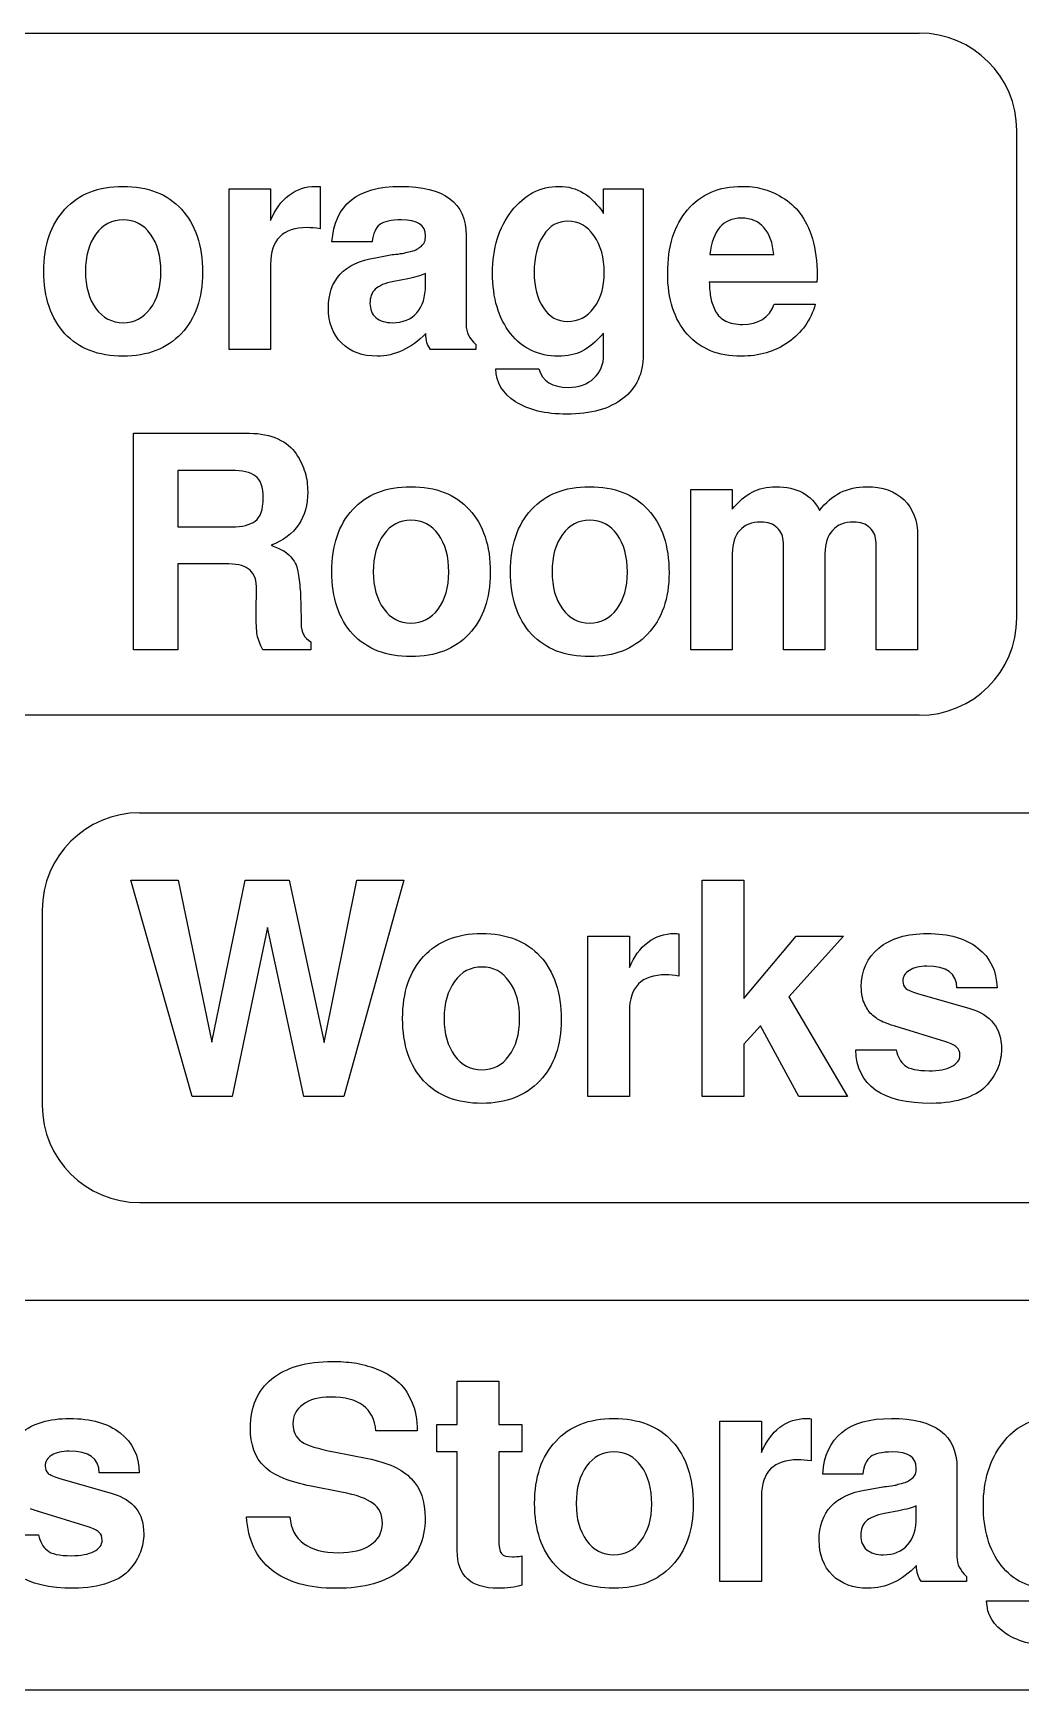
# Model space of a CAD drawing. Header units: millimetres. Extents: x 0 to 380, y 0 to 170.
# Drawn here: x 129.1 to 230.4, y 0 to 170 of the extents above; entities that cross this region are included whole.
import ezdxf

# ---------------------------------------------------------------- set-up
doc = ezdxf.new("R2010")
doc.units = ezdxf.units.MM
doc.layers.add('Layer_1', color=7, linetype='CONTINUOUS')

msp = doc.modelspace()

# ---------------------------------------------------------------- linework, layer by layer
at = {"layer": 'Layer_1'}
for p, q in [((10, 170), (220, 170)), ((230, 110), (230, 160)), ((220, 100), (10, 100)), ((140, 90), (280, 90)), ((130, 80), (130, 60)), ((140, 50), (280, 50)), ((10, 40), (260, 40)), ((10, 0), (260, 0))]:
    msp.add_line(p, q, dxfattribs=at)
at = {"layer": 'Layer_1', "color": 7}
for points in [[(149.18, 154.01), (153.44, 154.01), (153.44, 150.77)], [(153.44, 146.29), (153.44, 137.55), (149.18, 137.55), (149.18, 154.01)], [(158.53, 154.25), (158.53, 149.92)], [(187.61, 154.01), (191.67, 154.01), (191.67, 137)], [(187.61, 151.48), (187.61, 154.01)], [(163.84, 148.58), (159.73, 148.58)], [(173.5, 149.22), (173.5, 140.08)], [(164.21, 146.96), (165.91, 147.27)], [(198.51, 147.27), (205.06, 147.27)], [(167.53, 144.8), (166.07, 144.53)], [(169.33, 144.16), (169.33, 145.32)], [(209.48, 144.44), (198.45, 144.44)], [(205.12, 142.18), (209.33, 142.18)], [(174.48, 138.06), (174.48, 137.55), (169.85, 137.55)], [(187.61, 137), (187.61, 139.22)], [(176.55, 135.57), (180.97, 135.57)], [(149.16, 115.53), (143.92, 115.53), (143.92, 106.72), (139.35, 106.72), (139.35, 128.94), (151.27, 128.94)], [(149.44, 125.13), (143.92, 125.13), (143.92, 119.34), (149.44, 119.34)], [(196.54, 123.18), (200.78, 123.18), (200.78, 121.14)], [(200.81, 116.6), (200.81, 106.72), (196.54, 106.72), (196.54, 123.18)], [(210.32, 116.6), (210.32, 106.72), (206.05, 106.72), (206.05, 117.7)], [(219.83, 118.37), (219.83, 106.72), (215.56, 106.72), (215.56, 117.7)], [(157.55, 107.55), (157.55, 106.72), (152.64, 106.72)], [(160.95, 60.88), (156.84, 60.88), (153.12, 78.22), (149.49, 60.88), (145.38, 60.88), (139.1, 83.1), (143.95, 83.1), (147.39, 66.46), (150.84, 83.1), (155.35, 83.1), (158.94, 66.43), (162.27, 83.1), (167.11, 83.1), (160.95, 60.88)], [(201.98, 70.94), (207.37, 77.34), (212.22, 77.34), (206.61, 71.12), (212.62, 60.88), (207.62, 60.88), (203.69, 68.13), (201.98, 66.27), (201.98, 60.88), (197.71, 60.88), (197.71, 83.1), (201.98, 83.1), (201.98, 70.94)], [(185.99, 77.34), (190.25, 77.34), (190.25, 74.11)], [(190.25, 69.63), (190.25, 60.88), (185.99, 60.88), (185.99, 77.34)], [(195.34, 77.58), (195.34, 73.25)], [(219.81, 71.45), (225.2, 69.9)], [(227.98, 72.03), (223.86, 72.03)], [(222.73, 66.49), (217.64, 68.07)], [(213.47, 65.66), (217.64, 65.66)], [(172.58, 14.29), (172.58, 24.41), (170.48, 24.41), (170.48, 27.24), (172.58, 27.24), (172.58, 31.66), (176.85, 31.66), (176.85, 27.24), (179.23, 27.24)], [(179.23, 27.24), (179.23, 24.41), (176.85, 24.41), (176.85, 15.45)], [(199.54, 27.58), (203.8, 27.58), (203.8, 24.35)], [(203.8, 19.87), (203.8, 11.12), (199.54, 11.12), (199.54, 27.58)], [(208.89, 27.82), (208.89, 23.49)], [(168.49, 26.57), (164.23, 26.57)], [(159.93, 24.41), (163.4, 23.74)], [(139.96, 22.27), (135.85, 22.27)], [(214.2, 22.15), (210.09, 22.15)], [(223.86, 22.79), (223.86, 13.65)], [(131.8, 21.69), (137.19, 20.14)], [(160.72, 20.29), (157.61, 20.9)], [(214.57, 20.54), (216.27, 20.84)], [(219.69, 17.73), (219.69, 18.89)], [(134.72, 16.73), (129.63, 18.31)], [(150.97, 17.76), (155.42, 17.76)], [(217.89, 18.37), (216.43, 18.1)], [(125.46, 15.9), (129.63, 15.9)], [(179.23, 13.74), (179.23, 10.75)], [(224.84, 11.64), (224.84, 11.12), (220.21, 11.12)], [(226.91, 9.14), (231.33, 9.14)]]:
    msp.add_lwpolyline(points, dxfattribs=at)
at = {"layer": 'Layer_1'}
for centre, start, end in [((220, 160), 0, 90), ((220, 110), 270, 0), ((140, 80), 90, 180), ((140, 60), 180, 270)]:
    msp.add_arc(centre, 10, start, end, dxfattribs=at)
at = {"layer": 'Layer_1', "color": 7}
for points in [[(132.33, 151.93), (133.77, 153.5), (135.75, 154.28), (138.27, 154.28)], [(138.27, 154.28), (140.85, 154.28), (142.85, 153.5), (144.28, 151.93)], [(153.44, 150.77), (153.89, 151.89), (154.52, 152.76), (155.33, 153.37)], [(155.33, 153.37), (156.15, 153.98), (157.04, 154.28), (158.01, 154.28)], [(158.01, 154.28), (158.2, 154.28), (158.37, 154.27), (158.53, 154.25)], [(159.73, 148.58), (159.99, 152.38), (162.34, 154.28), (166.77, 154.28)], [(166.77, 154.28), (171.26, 154.28), (173.5, 152.59), (173.5, 149.22)], [(178.16, 151.72), (179.46, 153.43), (181.09, 154.28), (183.04, 154.28)], [(183.04, 154.28), (184.87, 154.28), (186.39, 153.35), (187.61, 151.48)], [(196.22, 151.87), (197.59, 153.48), (199.44, 154.28), (201.8, 154.28)], [(201.8, 154.28), (202.51, 154.28), (203.2, 154.2), (203.87, 154.04)], [(203.87, 154.04), (204.54, 153.87), (205.23, 153.58), (205.92, 153.15)], [(205.92, 153.15), (206.63, 152.73), (207.24, 152.18), (207.75, 151.51)], [(130.17, 145.56), (130.17, 148.27), (130.89, 150.39), (132.33, 151.93)], [(144.28, 151.93), (145.72, 150.39), (146.44, 148.22), (146.44, 145.44)], [(176.21, 145.38), (176.21, 147.92), (176.86, 150.03), (178.16, 151.72)], [(194.18, 145.35), (194.18, 148.11), (194.86, 150.29), (196.22, 151.87)], [(207.75, 151.51), (208.27, 150.86), (208.7, 149.98), (209.03, 148.89)], [(138.3, 150.84), (137.15, 150.84), (136.21, 150.35), (135.5, 149.37)], [(141.11, 149.37), (140.42, 150.35), (139.48, 150.84), (138.3, 150.84)], [(157.19, 150.04), (154.69, 150.04), (153.44, 148.79), (153.44, 146.29)], [(158.53, 149.92), (158.02, 150), (157.58, 150.04), (157.19, 150.04)], [(164.63, 150.35), (164.21, 150.02), (163.94, 149.43), (163.84, 148.58)], [(166.86, 150.84), (165.8, 150.84), (165.06, 150.67), (164.63, 150.35)], [(169.33, 149.19), (169.33, 150.29), (168.5, 150.84), (166.86, 150.84)], [(183.95, 150.71), (182.92, 150.71), (182.07, 150.23), (181.42, 149.25)], [(186.61, 149.22), (185.91, 150.22), (185.03, 150.71), (183.95, 150.71)], [(201.74, 151.02), (199.87, 151.02), (198.79, 149.77), (198.51, 147.27)], [(204.06, 150.04), (203.51, 150.69), (202.74, 151.02), (201.74, 151.02)], [(205.06, 147.27), (204.96, 148.47), (204.63, 149.39), (204.06, 150.04)], [(135.5, 149.37), (134.79, 148.4), (134.43, 147.13), (134.43, 145.56)], [(142.17, 145.5), (142.17, 147.13), (141.82, 148.42), (141.11, 149.37)], [(168.44, 147.82), (168.57, 147.9), (168.71, 148), (168.87, 148.12)], [(168.87, 148.12), (169.05, 148.27), (169.17, 148.42), (169.24, 148.58)], [(169.24, 148.58), (169.3, 148.76), (169.33, 148.97), (169.33, 149.19)], [(181.42, 149.25), (180.79, 148.28), (180.48, 147.01), (180.48, 145.44)], [(187.67, 145.44), (187.67, 146.96), (187.32, 148.22), (186.61, 149.22)], [(209.03, 148.89), (209.35, 147.81), (209.51, 146.57), (209.51, 145.17)], [(159.36, 141.78), (159.36, 144.69), (160.98, 146.42), (164.21, 146.96)], [(165.91, 147.27), (165.95, 147.27), (166.16, 147.29), (166.52, 147.33)], [(166.52, 147.33), (166.89, 147.39), (167.12, 147.43), (167.22, 147.45)], [(167.22, 147.45), (167.33, 147.49), (167.52, 147.54), (167.8, 147.6)], [(167.8, 147.6), (168.11, 147.67), (168.32, 147.74), (168.44, 147.82)], [(132.33, 139.16), (130.89, 140.73), (130.17, 142.86), (130.17, 145.56)], [(134.43, 145.56), (134.43, 144), (134.79, 142.73), (135.5, 141.75)], [(141.08, 141.72), (141.81, 142.7), (142.17, 143.96), (142.17, 145.5)], [(146.44, 145.44), (146.44, 142.8), (145.71, 140.71), (144.25, 139.16)], [(166.07, 144.53), (165.17, 144.34), (164.54, 144.08), (164.18, 143.73)], [(169.33, 145.32), (168.94, 145.14), (168.34, 144.96), (167.53, 144.8)], [(178.04, 139.19), (176.82, 140.76), (176.21, 142.82), (176.21, 145.38)], [(180.48, 145.44), (180.48, 143.96), (180.79, 142.75), (181.42, 141.81)], [(186.61, 141.81), (187.32, 142.75), (187.67, 143.96), (187.67, 145.44)], [(196.19, 139.1), (194.85, 140.63), (194.18, 142.71), (194.18, 145.35)], [(209.51, 145.17), (209.51, 144.92), (209.5, 144.68), (209.48, 144.44)], [(164.18, 143.73), (163.81, 143.39), (163.63, 142.9), (163.63, 142.27)], [(168.44, 141.3), (169.03, 141.97), (169.33, 142.92), (169.33, 144.16)], [(198.45, 144.44), (198.47, 143.81), (198.52, 143.26), (198.6, 142.79)], [(135.5, 141.75), (136.21, 140.78), (137.15, 140.29), (138.3, 140.29)], [(138.3, 140.29), (139.44, 140.29), (140.37, 140.77), (141.08, 141.72)], [(160.73, 138.19), (159.82, 139.1), (159.36, 140.3), (159.36, 141.78)], [(163.63, 142.27), (163.63, 141.66), (163.83, 141.17), (164.24, 140.81)], [(165.94, 140.29), (167.02, 140.29), (167.85, 140.63), (168.44, 141.3)], [(181.42, 141.81), (182.05, 140.88), (182.88, 140.41), (183.89, 140.41)], [(183.89, 140.41), (185.01, 140.41), (185.91, 140.88), (186.61, 141.81)], [(198.6, 142.79), (198.7, 142.34), (198.87, 141.9), (199.09, 141.45)], [(199.09, 141.45), (199.33, 141.02), (199.68, 140.69), (200.13, 140.44)], [(201.86, 140.11), (203.49, 140.11), (204.58, 140.8), (205.12, 142.18)], [(209.33, 142.18), (208.86, 140.55), (207.94, 139.25), (206.56, 138.28)], [(164.24, 140.81), (164.66, 140.46), (165.23, 140.29), (165.94, 140.29)], [(173.5, 140.08), (173.5, 139.32), (173.83, 138.65), (174.48, 138.06)], [(200.13, 140.44), (200.59, 140.22), (201.17, 140.11), (201.86, 140.11)], [(138.3, 136.85), (135.76, 136.85), (133.77, 137.62), (132.33, 139.16)], [(144.25, 139.16), (142.78, 137.62), (140.8, 136.85), (138.3, 136.85)], [(164.36, 136.85), (162.86, 136.85), (161.65, 137.29), (160.73, 138.19)], [(169.36, 139.19), (167.85, 137.63), (166.19, 136.85), (164.36, 136.85)], [(169.85, 137.55), (169.52, 137.95), (169.36, 138.5), (169.36, 139.19)], [(182.95, 136.85), (180.92, 136.85), (179.28, 137.63), (178.04, 139.19)], [(187.61, 139.22), (186.82, 138.33), (186.08, 137.71), (185.39, 137.36)], [(201.71, 136.85), (199.37, 136.85), (197.53, 137.6), (196.19, 139.1)], [(206.56, 138.28), (205.17, 137.32), (203.56, 136.85), (201.71, 136.85)], [(185.39, 137.36), (184.72, 137.02), (183.9, 136.85), (182.95, 136.85)], [(186.61, 134.59), (187.28, 135.2), (187.61, 136), (187.61, 137)], [(191.67, 137), (191.67, 135.07), (190.97, 133.57), (189.59, 132.52)], [(178.56, 132.18), (177.24, 133.02), (176.57, 134.14), (176.55, 135.57)], [(180.97, 135.57), (181.31, 134.29), (182.32, 133.65), (183.98, 133.65)], [(183.98, 133.65), (185.06, 133.65), (185.93, 133.96), (186.61, 134.59)], [(183.83, 130.9), (181.64, 130.9), (179.88, 131.33), (178.56, 132.18)], [(189.59, 132.52), (188.23, 131.44), (186.31, 130.9), (183.83, 130.9)], [(151.27, 128.94), (152.4, 128.94), (153.38, 128.75), (154.19, 128.36)], [(154.19, 128.36), (155.03, 127.98), (155.65, 127.47), (156.05, 126.84)], [(156.05, 126.84), (156.48, 126.21), (156.78, 125.57), (156.97, 124.92)], [(151.88, 124.55), (151.35, 124.94), (150.54, 125.13), (149.44, 125.13)], [(152.67, 122.3), (152.67, 123.44), (152.4, 124.19), (151.88, 124.55)], [(156.97, 124.92), (157.15, 124.29), (157.24, 123.63), (157.24, 122.94)], [(157.24, 122.94), (157.24, 120.26), (155.99, 118.43), (153.49, 117.45)], [(161.87, 121.11), (163.31, 122.67), (165.29, 123.46), (167.81, 123.46)], [(167.81, 123.46), (170.4, 123.46), (172.4, 122.67), (173.82, 121.11)], [(180.21, 121.11), (181.65, 122.67), (183.63, 123.46), (186.15, 123.46)], [(186.15, 123.46), (188.73, 123.46), (190.73, 122.67), (192.15, 121.11)], [(200.78, 121.14), (201.49, 121.97), (202.18, 122.56), (202.85, 122.91)], [(202.85, 122.91), (203.54, 123.27), (204.36, 123.46), (205.29, 123.46)], [(205.29, 123.46), (207.45, 123.46), (208.94, 122.64), (209.77, 121.02)], [(209.77, 121.02), (210.99, 122.64), (212.6, 123.46), (214.59, 123.46)], [(214.59, 123.46), (216.23, 123.46), (217.51, 123.01), (218.43, 122.12)], [(151.85, 119.92), (152.39, 120.31), (152.67, 121.1), (152.67, 122.3)], [(159.71, 114.74), (159.71, 117.44), (160.43, 119.57), (161.87, 121.11)], [(173.82, 121.11), (175.26, 119.57), (175.98, 117.4), (175.98, 114.62)], [(178.04, 114.74), (178.04, 117.44), (178.76, 119.57), (180.21, 121.11)], [(192.15, 121.11), (193.6, 119.57), (194.32, 117.4), (194.32, 114.62)], [(218.43, 122.12), (219.36, 121.22), (219.83, 119.97), (219.83, 118.37)], [(149.44, 119.34), (150.52, 119.34), (151.32, 119.54), (151.85, 119.92)], [(167.84, 120.01), (166.69, 120.01), (165.75, 119.53), (165.04, 118.55)], [(170.65, 118.55), (169.96, 119.53), (169.02, 120.01), (167.84, 120.01)], [(186.18, 120.01), (185.02, 120.01), (184.09, 119.53), (183.38, 118.55)], [(188.98, 118.55), (188.29, 119.53), (187.36, 120.01), (186.18, 120.01)], [(203.74, 119.83), (202.82, 119.83), (202.1, 119.55), (201.57, 118.98)], [(205.41, 119.25), (205.01, 119.64), (204.45, 119.83), (203.74, 119.83)], [(206.05, 117.7), (206.05, 118.35), (205.84, 118.86), (205.41, 119.25)], [(213.25, 119.83), (212.33, 119.83), (211.61, 119.55), (211.08, 118.98)], [(214.92, 119.25), (214.52, 119.64), (213.96, 119.83), (213.25, 119.83)], [(215.56, 117.7), (215.56, 118.35), (215.35, 118.86), (214.92, 119.25)], [(153.49, 117.45), (154.04, 117.23), (154.45, 117.05), (154.71, 116.9)], [(165.04, 118.55), (164.33, 117.57), (163.97, 116.3), (163.97, 114.74)], [(171.72, 114.68), (171.72, 116.3), (171.36, 117.59), (170.65, 118.55)], [(183.38, 118.55), (182.67, 117.57), (182.31, 116.3), (182.31, 114.74)], [(190.05, 114.68), (190.05, 116.3), (189.7, 117.59), (188.98, 118.55)], [(201.57, 118.98), (201.07, 118.41), (200.81, 117.62), (200.81, 116.6)], [(211.08, 118.98), (210.58, 118.41), (210.32, 117.62), (210.32, 116.6)], [(154.71, 116.9), (154.98, 116.78), (155.24, 116.57), (155.5, 116.26)], [(155.5, 116.26), (155.79, 115.96), (155.97, 115.68), (156.05, 115.44)], [(151.33, 114.89), (150.88, 115.32), (150.16, 115.53), (149.16, 115.53)], [(152, 112.88), (152, 113.82), (151.78, 114.49), (151.33, 114.89)], [(156.05, 115.44), (156.15, 115.2), (156.25, 114.75), (156.33, 114.1)], [(156.33, 114.1), (156.43, 113.45), (156.49, 112.81), (156.51, 112.18)], [(161.87, 108.34), (160.43, 109.9), (159.71, 112.04), (159.71, 114.74)], [(163.97, 114.74), (163.97, 113.18), (164.33, 111.91), (165.04, 110.93)], [(170.62, 110.9), (171.35, 111.87), (171.72, 113.13), (171.72, 114.68)], [(175.98, 114.62), (175.98, 111.98), (175.25, 109.88), (173.79, 108.34)], [(180.21, 108.34), (178.76, 109.9), (178.04, 112.04), (178.04, 114.74)], [(182.31, 114.74), (182.31, 113.18), (182.67, 111.91), (183.38, 110.93)], [(188.95, 110.9), (189.69, 111.87), (190.05, 113.13), (190.05, 114.68)], [(194.32, 114.62), (194.32, 111.98), (193.59, 109.88), (192.12, 108.34)], [(151.97, 111.97), (151.99, 112.31), (152, 112.62), (152, 112.88)], [(151.94, 110.53), (151.94, 111.14), (151.95, 111.62), (151.97, 111.97)], [(152.06, 108.25), (151.98, 108.74), (151.94, 109.5), (151.94, 110.53)], [(156.51, 112.18), (156.53, 111.55), (156.55, 110.62), (156.57, 109.38)], [(165.04, 110.93), (165.75, 109.95), (166.69, 109.47), (167.84, 109.47)], [(167.84, 109.47), (168.98, 109.47), (169.91, 109.94), (170.62, 110.9)], [(183.38, 110.93), (184.09, 109.95), (185.02, 109.47), (186.18, 109.47)], [(186.18, 109.47), (187.32, 109.47), (188.24, 109.94), (188.95, 110.9)], [(156.57, 109.38), (156.57, 108.52), (156.9, 107.91), (157.55, 107.55)], [(152.64, 106.72), (152.35, 107.25), (152.16, 107.76), (152.06, 108.25)], [(167.84, 106.02), (165.3, 106.02), (163.31, 106.79), (161.87, 108.34)], [(173.79, 108.34), (172.33, 106.79), (170.34, 106.02), (167.84, 106.02)], [(186.18, 106.02), (183.64, 106.02), (181.65, 106.79), (180.21, 108.34)], [(192.12, 108.34), (190.66, 106.79), (188.68, 106.02), (186.18, 106.02)], [(169.14, 75.26), (170.58, 76.83), (172.57, 77.61), (175.08, 77.61)], [(175.08, 77.61), (177.67, 77.61), (179.67, 76.83), (181.09, 75.26)], [(190.25, 74.11), (190.7, 75.22), (191.33, 76.09), (192.14, 76.7)], [(192.14, 76.7), (192.96, 77.31), (193.85, 77.61), (194.83, 77.61)], [(194.83, 77.61), (195.01, 77.61), (195.18, 77.6), (195.34, 77.58)], [(215.84, 76.12), (217.06, 77.11), (218.72, 77.61), (220.81, 77.61)], [(220.81, 77.61), (223.03, 77.61), (224.76, 77.11), (226.02, 76.12)], [(166.98, 68.89), (166.98, 71.6), (167.7, 73.72), (169.14, 75.26)], [(181.09, 75.26), (182.53, 73.72), (183.25, 71.56), (183.25, 68.77)], [(214.05, 72.13), (214.05, 73.81), (214.65, 75.14), (215.84, 76.12)], [(226.02, 76.12), (227.28, 75.14), (227.93, 73.78), (227.98, 72.03)], [(175.12, 74.17), (173.96, 74.17), (173.02, 73.68), (172.31, 72.7)], [(177.92, 72.7), (177.23, 73.68), (176.29, 74.17), (175.12, 74.17)], [(194, 73.37), (191.5, 73.37), (190.25, 72.13), (190.25, 69.63)], [(195.34, 73.25), (194.84, 73.33), (194.39, 73.37), (194, 73.37)], [(218.98, 73.83), (218.54, 73.57), (218.31, 73.2), (218.31, 72.73)], [(220.78, 74.26), (220.03, 74.26), (219.43, 74.12), (218.98, 73.83)], [(223.86, 72.03), (223.84, 73.52), (222.81, 74.26), (220.78, 74.26)], [(172.31, 72.7), (171.6, 71.73), (171.24, 70.46), (171.24, 68.89)], [(178.99, 68.83), (178.99, 70.46), (178.63, 71.75), (177.92, 72.7)], [(214.14, 71.15), (214.08, 71.45), (214.05, 71.78), (214.05, 72.13)], [(218.31, 72.73), (218.31, 72.41), (218.41, 72.16), (218.62, 71.97)], [(218.62, 71.97), (218.82, 71.81), (219.22, 71.64), (219.81, 71.45)], [(214.41, 70.33), (214.29, 70.57), (214.2, 70.84), (214.14, 71.15)], [(214.75, 69.72), (214.65, 69.9), (214.53, 70.1), (214.41, 70.33)], [(215.23, 69.2), (215.03, 69.36), (214.87, 69.53), (214.75, 69.72)], [(225.2, 69.9), (227.36, 69.27), (228.43, 67.89), (228.43, 65.75)], [(169.14, 62.49), (167.7, 64.06), (166.98, 66.19), (166.98, 68.89)], [(171.24, 68.89), (171.24, 67.33), (171.6, 66.06), (172.31, 65.08)], [(177.89, 65.05), (178.62, 66.03), (178.99, 67.29), (178.99, 68.83)], [(183.25, 68.77), (183.25, 66.13), (182.52, 64.04), (181.06, 62.49)], [(215.72, 68.83), (215.6, 68.93), (215.44, 69.06), (215.23, 69.2)], [(216.3, 68.53), (216.06, 68.63), (215.86, 68.73), (215.72, 68.83)], [(216.79, 68.35), (216.71, 68.39), (216.55, 68.45), (216.3, 68.53)], [(217.28, 68.16), (217.05, 68.24), (216.89, 68.3), (216.79, 68.35)], [(217.64, 68.07), (217.62, 68.07), (217.5, 68.1), (217.28, 68.16)], [(223.83, 65.94), (223.63, 66.14), (223.26, 66.32), (222.73, 66.49)], [(172.31, 65.08), (173.02, 64.11), (173.96, 63.62), (175.12, 63.62)], [(175.12, 63.62), (176.25, 63.62), (177.18, 64.1), (177.89, 65.05)], [(221.24, 60.18), (216.18, 60.18), (213.59, 62.01), (213.47, 65.66)], [(217.64, 65.66), (217.78, 64.97), (218.07, 64.44), (218.5, 64.08)], [(223.31, 63.96), (223.88, 64.24), (224.17, 64.64), (224.17, 65.15)], [(224.17, 65.15), (224.17, 65.47), (224.05, 65.73), (223.83, 65.94)], [(228.43, 65.75), (228.43, 65.12), (228.32, 64.51), (228.1, 63.9)], [(218.5, 64.08), (218.94, 63.71), (219.78, 63.53), (221, 63.53)], [(221, 63.53), (221.99, 63.53), (222.76, 63.67), (223.31, 63.96)], [(228.1, 63.9), (227.87, 63.31), (227.51, 62.72), (227, 62.13)], [(175.12, 60.18), (172.58, 60.18), (170.58, 60.95), (169.14, 62.49)], [(181.06, 62.49), (179.6, 60.95), (177.61, 60.18), (175.12, 60.18)], [(227, 62.13), (226.51, 61.54), (225.77, 61.07), (224.77, 60.73)], [(224.77, 60.73), (223.78, 60.36), (222.6, 60.18), (221.24, 60.18)], [(153.56, 31.91), (155.04, 33.1), (157.11, 33.7), (159.78, 33.7)], [(159.78, 33.7), (160.55, 33.7), (161.29, 33.65), (162, 33.55)], [(162, 33.55), (162.73, 33.45), (163.5, 33.24), (164.32, 32.91)], [(164.32, 32.91), (165.13, 32.61), (165.83, 32.2), (166.42, 31.69)], [(151.36, 26.88), (151.36, 29.05), (152.1, 30.73), (153.56, 31.91)], [(166.42, 31.69), (167.01, 31.2), (167.5, 30.51), (167.88, 29.62)], [(156.76, 29.28), (156.07, 28.8), (155.72, 28.14), (155.72, 27.3)], [(159.56, 30.05), (158.38, 30.05), (157.45, 29.79), (156.76, 29.28)], [(164.23, 26.57), (164.06, 28.89), (162.51, 30.05), (159.56, 30.05)], [(167.88, 29.62), (168.29, 28.75), (168.49, 27.73), (168.49, 26.57)], [(127.83, 26.36), (129.05, 27.35), (130.71, 27.85), (132.8, 27.85)], [(132.8, 27.85), (135.02, 27.85), (136.75, 27.35), (138.01, 26.36)], [(155.72, 27.3), (155.72, 26.49), (156.02, 25.88), (156.61, 25.47)], [(182.69, 25.5), (184.13, 27.07), (186.11, 27.85), (188.63, 27.85)], [(188.63, 27.85), (191.22, 27.85), (193.22, 27.07), (194.64, 25.5)], [(205.69, 26.94), (206.51, 27.55), (207.4, 27.85), (208.38, 27.85)], [(208.38, 27.85), (208.56, 27.85), (208.73, 27.84), (208.89, 27.82)], [(210.09, 22.15), (210.35, 25.95), (212.7, 27.85), (217.13, 27.85)], [(217.13, 27.85), (221.62, 27.85), (223.86, 26.16), (223.86, 22.79)], [(228.52, 25.29), (229.82, 27), (231.45, 27.85), (233.4, 27.85)], [(138.01, 26.36), (139.27, 25.38), (139.92, 24.02), (139.96, 22.27)], [(152.8, 22.91), (151.84, 23.83), (151.36, 25.15), (151.36, 26.88)], [(180.53, 19.13), (180.53, 21.84), (181.25, 23.96), (182.69, 25.5)], [(194.64, 25.5), (196.08, 23.96), (196.8, 21.8), (196.8, 19.01)], [(203.8, 24.35), (204.25, 25.46), (204.88, 26.33), (205.69, 26.94)], [(130.97, 24.07), (130.53, 23.81), (130.3, 23.44), (130.3, 22.97)], [(132.77, 24.5), (132.02, 24.5), (131.42, 24.36), (130.97, 24.07)], [(135.85, 22.27), (135.83, 23.76), (134.8, 24.5), (132.77, 24.5)], [(156.61, 25.47), (157.2, 25.09), (158.3, 24.73), (159.93, 24.41)], [(188.66, 24.41), (187.51, 24.41), (186.57, 23.92), (185.86, 22.94)], [(191.47, 22.94), (190.78, 23.92), (189.84, 24.41), (188.66, 24.41)], [(214.99, 23.92), (214.57, 23.59), (214.3, 23), (214.2, 22.15)], [(217.22, 24.41), (216.16, 24.41), (215.42, 24.24), (214.99, 23.92)], [(219.69, 22.76), (219.69, 23.86), (218.87, 24.41), (217.22, 24.41)], [(226.57, 18.95), (226.57, 21.49), (227.22, 23.6), (228.52, 25.29)], [(130.3, 22.97), (130.3, 22.65), (130.4, 22.4), (130.61, 22.21)], [(130.61, 22.21), (130.81, 22.05), (131.21, 21.88), (131.8, 21.69)], [(157.61, 20.9), (155.36, 21.33), (153.75, 22), (152.8, 22.91)], [(163.4, 23.74), (165.46, 23.33), (166.95, 22.64), (167.88, 21.66)], [(185.86, 22.94), (185.15, 21.97), (184.79, 20.7), (184.79, 19.13)], [(192.54, 19.07), (192.54, 20.7), (192.18, 21.99), (191.47, 22.94)], [(207.55, 23.61), (205.05, 23.61), (203.8, 22.36), (203.8, 19.87)], [(208.89, 23.49), (208.39, 23.57), (207.94, 23.61), (207.55, 23.61)], [(219.23, 21.69), (219.41, 21.84), (219.54, 21.99), (219.6, 22.15)], [(219.6, 22.15), (219.66, 22.33), (219.69, 22.54), (219.69, 22.76)], [(167.88, 21.66), (168.82, 20.71), (169.29, 19.36), (169.29, 17.61)], [(209.72, 15.35), (209.72, 18.26), (211.34, 19.99), (214.57, 20.54)], [(216.27, 20.84), (216.32, 20.84), (216.52, 20.86), (216.88, 20.9)], [(216.88, 20.9), (217.25, 20.96), (217.48, 21), (217.59, 21.02)], [(217.59, 21.02), (217.69, 21.06), (217.88, 21.12), (218.16, 21.18)], [(218.16, 21.18), (218.47, 21.24), (218.68, 21.31), (218.8, 21.39)], [(218.8, 21.39), (218.93, 21.47), (219.07, 21.57), (219.23, 21.69)], [(137.19, 20.14), (139.34, 19.51), (140.42, 18.13), (140.42, 15.99)], [(163.95, 19.13), (163.32, 19.62), (162.24, 20.01), (160.72, 20.29)], [(164.9, 17.06), (164.9, 17.96), (164.58, 18.65), (163.95, 19.13)], [(182.69, 12.73), (181.25, 14.3), (180.53, 16.43), (180.53, 19.13)], [(184.79, 19.13), (184.79, 17.57), (185.15, 16.3), (185.86, 15.32)], [(191.44, 15.29), (192.17, 16.27), (192.54, 17.53), (192.54, 19.07)], [(196.8, 19.01), (196.8, 16.37), (196.07, 14.28), (194.61, 12.73)], [(219.69, 18.89), (219.3, 18.71), (218.7, 18.53), (217.89, 18.37)], [(228.4, 12.76), (227.18, 14.33), (226.57, 16.39), (226.57, 18.95)], [(129.27, 18.4), (129.04, 18.48), (128.88, 18.54), (128.78, 18.59)], [(129.63, 18.31), (129.61, 18.31), (129.49, 18.34), (129.27, 18.4)], [(153.53, 12.31), (151.96, 13.57), (151.11, 15.38), (150.97, 17.76)], [(155.42, 17.76), (155.5, 16.56), (155.97, 15.65), (156.82, 15.02)], [(163.68, 14.87), (164.49, 15.4), (164.9, 16.13), (164.9, 17.06)], [(169.29, 17.61), (169.29, 15.35), (168.48, 13.59), (166.88, 12.31)], [(214.54, 17.31), (214.17, 16.96), (213.99, 16.47), (213.99, 15.84)], [(216.43, 18.1), (215.53, 17.91), (214.9, 17.65), (214.54, 17.31)], [(218.8, 14.87), (219.39, 15.54), (219.69, 16.49), (219.69, 17.73)], [(133.23, 10.42), (128.17, 10.42), (125.58, 12.25), (125.46, 15.9)], [(129.63, 15.9), (129.77, 15.21), (130.06, 14.68), (130.49, 14.32)], [(135.82, 16.18), (135.62, 16.38), (135.25, 16.56), (134.72, 16.73)], [(135.3, 14.2), (135.87, 14.48), (136.15, 14.88), (136.15, 15.38)], [(136.15, 15.38), (136.15, 15.71), (136.04, 15.97), (135.82, 16.18)], [(140.42, 15.99), (140.42, 15.36), (140.31, 14.74), (140.09, 14.14)], [(176.85, 15.45), (176.85, 14.71), (176.94, 14.23), (177.13, 13.98)], [(185.86, 15.32), (186.57, 14.35), (187.51, 13.86), (188.66, 13.86)], [(211.09, 11.76), (210.18, 12.67), (209.72, 13.87), (209.72, 15.35)], [(213.99, 15.84), (213.99, 15.23), (214.19, 14.74), (214.6, 14.38)], [(130.49, 14.32), (130.93, 13.95), (131.77, 13.77), (132.98, 13.77)], [(132.98, 13.77), (133.98, 13.77), (134.75, 13.91), (135.3, 14.2)], [(140.09, 14.14), (139.86, 13.55), (139.5, 12.96), (138.99, 12.37)], [(156.82, 15.02), (157.67, 14.39), (158.87, 14.07), (160.42, 14.07)], [(160.42, 14.07), (161.8, 14.07), (162.88, 14.34), (163.68, 14.87)], [(176.76, 10.42), (173.98, 10.42), (172.58, 11.71), (172.58, 14.29)], [(177.13, 13.98), (177.31, 13.76), (177.68, 13.65), (178.25, 13.65)], [(178.25, 13.65), (178.48, 13.65), (178.8, 13.68), (179.23, 13.74)], [(188.66, 13.86), (189.8, 13.86), (190.73, 14.34), (191.44, 15.29)], [(214.6, 14.38), (215.03, 14.03), (215.59, 13.86), (216.31, 13.86)], [(216.31, 13.86), (217.38, 13.86), (218.22, 14.2), (218.8, 14.87)], [(223.86, 13.65), (223.86, 12.9), (224.19, 12.23), (224.84, 11.64)], [(138.99, 12.37), (138.5, 11.78), (137.76, 11.31), (136.76, 10.97)], [(160.17, 10.42), (157.33, 10.42), (155.11, 11.05), (153.53, 12.31)], [(166.88, 12.31), (165.27, 11.05), (163.04, 10.42), (160.17, 10.42)], [(188.66, 10.42), (186.12, 10.42), (184.13, 11.19), (182.69, 12.73)], [(194.61, 12.73), (193.15, 11.19), (191.16, 10.42), (188.66, 10.42)], [(219.72, 12.76), (218.22, 11.2), (216.55, 10.42), (214.72, 10.42)], [(220.21, 11.12), (219.88, 11.52), (219.72, 12.07), (219.72, 12.76)], [(233.31, 10.42), (231.28, 10.42), (229.64, 11.2), (228.4, 12.76)], [(136.76, 10.97), (135.77, 10.6), (134.59, 10.42), (133.23, 10.42)], [(179.23, 10.75), (178.54, 10.53), (177.71, 10.42), (176.76, 10.42)], [(214.72, 10.42), (213.22, 10.42), (212.01, 10.86), (211.09, 11.76)], [(228.92, 5.75), (227.6, 6.59), (226.93, 7.71), (226.91, 9.14)], [(234.19, 4.47), (232, 4.47), (230.24, 4.9), (228.92, 5.75)]]:
    msp.add_open_spline(points, degree=3, dxfattribs=at)

doc.saveas('drawing.dxf')
